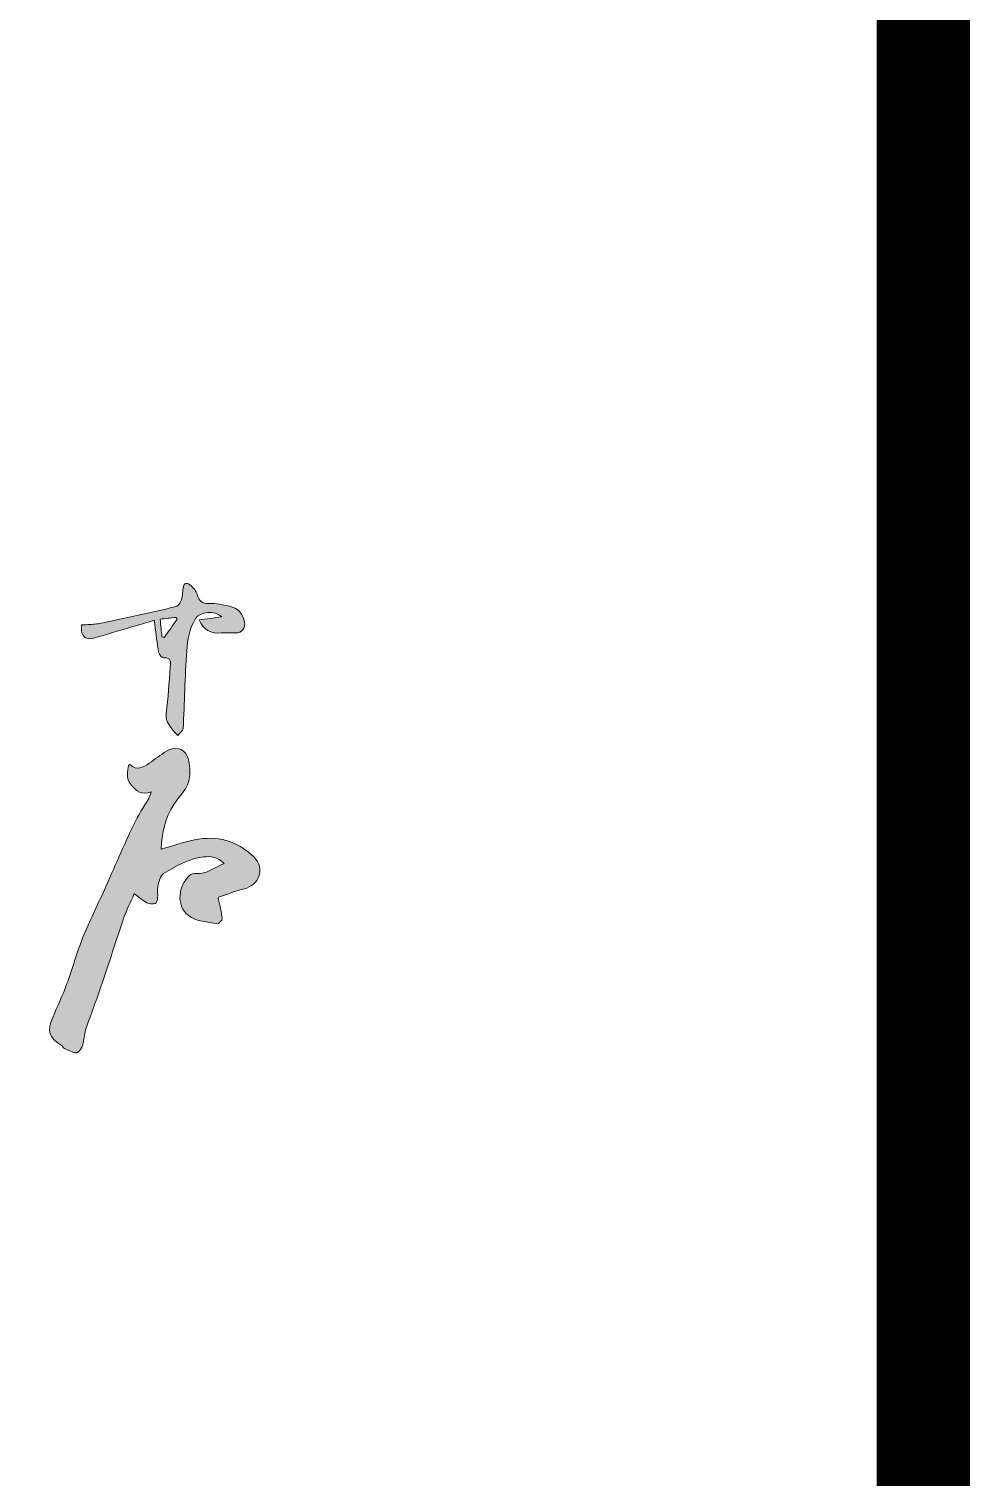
# Model space of a CAD drawing. Header units: inches. Extents: x -3272461 to -2504170, y 403793 to 1071042.
# Drawn here: x -2943641 to -2942127, y 545818 to 548147 of the extents above; entities that cross this region are included whole.
import ezdxf

# ---------------------------------------------------------------- set-up
doc = ezdxf.new("R2010")
doc.units = ezdxf.units.IN
doc.header["$LTSCALE"] = 1000
doc.header["$MEASUREMENT"] = 0
doc.layers.get('0').update_dxf_attribs({"lineweight": 18})
doc.layers.add('PUB_TITLE', color=153, linetype='Continuous', lineweight=18)

msp = doc.modelspace()

# ---------------------------------------------------------------- hatches: boundary and pattern name
h = msp.add_hatch(color=256)
edge = h.paths.add_edge_path(flags=0)
edge.add_spline(control_points=[(-2943316.7, 547218.2), (-2943328, 547220.7), (-2943339.6, 547223.5), (-2943351.1, 547223.2)], knot_values=[0, 0, 0, 0, 34.842868, 34.842868, 34.842868, 34.842868], weights=[1, 1, 1, 1], degree=3, periodic=0)
edge.add_spline(control_points=[(-2943351.1, 547223.2), (-2943362.5, 547223), (-2943367.3, 547226.7), (-2943370, 547237.5)], knot_values=[0, 0, 0, 0, 26.477189, 26.477189, 26.477189, 26.477189], weights=[1, 1, 1, 1], degree=3, periodic=0)
edge.add_spline(control_points=[(-2943370, 547237.5), (-2943371.6, 547243.4), (-2943376.8, 547248.9), (-2943381.6, 547253)], knot_values=[0, 0, 0, 0, 19.651519, 19.651519, 19.651519, 19.651519], weights=[1, 1, 1, 1], degree=3, periodic=0)
edge.add_spline(control_points=[(-2943381.6, 547253), (-2943387.6, 547258), (-2943391.8, 547255.2), (-2943392.7, 547247.5)], knot_values=[0, 0, 0, 0, 16.866186, 16.866186, 16.866186, 16.866186], weights=[1, 1, 1, 1], degree=3, periodic=0)
edge.add_spline(control_points=[(-2943392.7, 547247.5), (-2943393.4, 547240.5), (-2943393.9, 547233.2), (-2943396.2, 547226.7)], knot_values=[0, 0, 0, 0, 21.097334, 21.097334, 21.097334, 21.097334], weights=[1, 1, 1, 1], degree=3, periodic=0)
edge.add_spline(control_points=[(-2943396.2, 547226.7), (-2943397.6, 547222.9), (-2943402, 547218.5), (-2943405.9, 547217.6)], knot_values=[0, 0, 0, 0, 13.685045, 13.685045, 13.685045, 13.685045], weights=[1, 1, 1, 1], degree=3, periodic=0)
edge.add_spline(control_points=[(-2943405.9, 547217.6), (-2943445, 547208.4), (-2943484.4, 547199.9), (-2943523.7, 547191.4)], knot_values=[0, 0, 0, 0, 120.770531, 120.770531, 120.770531, 120.770531], weights=[1, 1, 1, 1], degree=3, periodic=0)
edge.add_spline(control_points=[(-2943523.7, 547191.4), (-2943530.9, 547189.9), (-2943538.4, 547189.7), (-2943545.7, 547189.1)], knot_values=[0, 0, 0, 0, 22.133973, 22.133973, 22.133973, 22.133973], weights=[1, 1, 1, 1], degree=3, periodic=0)
edge.add_spline(control_points=[(-2943545.7, 547189.1), (-2943549.2, 547188.7), (-2943552.7, 547188.9), (-2943556.3, 547188.9)], knot_values=[0, 0, 0, 0, 10.534797, 10.534797, 10.534797, 10.534797], weights=[1, 1, 1, 1], degree=3, periodic=0)
edge.add_spline(control_points=[(-2943556.3, 547188.9), (-2943556.1, 547184.6), (-2943556.8, 547179.9), (-2943555.5, 547176)], knot_values=[0, 0, 0, 0, 13.063534, 13.063534, 13.063534, 13.063534], weights=[1, 1, 1, 1], degree=3, periodic=0)
edge.add_spline(control_points=[(-2943555.5, 547176), (-2943552.5, 547166.8), (-2943544.9, 547165), (-2943536.6, 547167.3)], knot_values=[0, 0, 0, 0, 23.462993, 23.462993, 23.462993, 23.462993], weights=[1, 1, 1, 1], degree=3, periodic=0)
edge.add_spline(control_points=[(-2943536.6, 547167.3), (-2943516.2, 547173.1), (-2943496, 547179.3), (-2943475.7, 547185.3)], knot_values=[0, 0, 0, 0, 63.546038, 63.546038, 63.546038, 63.546038], weights=[1, 1, 1, 1], degree=3, periodic=0)
edge.add_spline(control_points=[(-2943475.7, 547185.3), (-2943463.7, 547188.8), (-2943451.8, 547192.3), (-2943439, 547196.1)], knot_values=[0, 0, 0, 0, 38.203146, 38.203146, 38.203146, 38.203146], weights=[1, 1, 1, 1], degree=3, periodic=0)
edge.add_spline(control_points=[(-2943439, 547196.1), (-2943438.5, 547192), (-2943438.3, 547190.3), (-2943438.1, 547188.6)], knot_values=[0, 0, 0, 0, 7.519536, 7.519536, 7.519536, 7.519536], weights=[1, 1, 1, 1], degree=3, periodic=0)
edge.add_spline(control_points=[(-2943438.1, 547188.6), (-2943436.2, 547174), (-2943434.7, 547159.3), (-2943432, 547144.8)], knot_values=[0, 0, 0, 0, 44.25842, 44.25842, 44.25842, 44.25842], weights=[1, 1, 1, 1], degree=3, periodic=0)
edge.add_spline(control_points=[(-2943432, 547144.8), (-2943431.3, 547141.1), (-2943426.4, 547135.1), (-2943423.8, 547135.4)], knot_values=[0, 0, 0, 0, 13.007165, 13.007165, 13.007165, 13.007165], weights=[1, 1, 1, 1], degree=3, periodic=0)
edge.add_spline(control_points=[(-2943423.8, 547135.4), (-2943410.7, 547136.5), (-2943412.6, 547128.5), (-2943413.3, 547120.5)], knot_values=[0, 0, 0, 0, 23.075484, 23.075484, 23.075484, 23.075484], weights=[1, 1, 1, 1], degree=3, periodic=0)
edge.add_spline(control_points=[(-2943413.3, 547120.5), (-2943415.4, 547095.9), (-2943416.8, 547071.2), (-2943419.7, 547046.8)], knot_values=[0, 0, 0, 0, 74.052964, 74.052964, 74.052964, 74.052964], weights=[1, 1, 1, 1], degree=3, periodic=0)
edge.add_spline(control_points=[(-2943419.7, 547046.8), (-2943421.6, 547031.6), (-2943412.2, 547023), (-2943401.4, 547010.8)], knot_values=[0, 0, 0, 0, 41.865386, 41.865386, 41.865386, 41.865386], weights=[1, 1, 1, 1], degree=3, periodic=0)
edge.add_spline(control_points=[(-2943401.4, 547010.8), (-2943398, 547014.9), (-2943392.8, 547018.1), (-2943392.6, 547021.7)], knot_values=[0, 0, 0, 0, 14.260985, 14.260985, 14.260985, 14.260985], weights=[1, 1, 1, 1], degree=3, periodic=0)
edge.add_spline(control_points=[(-2943392.6, 547021.7), (-2943390.4, 547063.2), (-2943389.7, 547104.9), (-2943386.8, 547146.5)], knot_values=[0, 0, 0, 0, 124.906471, 124.906471, 124.906471, 124.906471], weights=[1, 1, 1, 1], degree=3, periodic=0)
edge.add_spline(control_points=[(-2943386.8, 547146.5), (-2943385.5, 547164.4), (-2943382.7, 547182.7), (-2943372.8, 547198.8)], knot_values=[0, 0, 0, 0, 54.758291, 54.758291, 54.758291, 54.758291], weights=[1, 1, 1, 1], degree=3, periodic=0)
edge.add_spline(control_points=[(-2943372.8, 547198.8), (-2943365.9, 547209.9), (-2943341.5, 547212.7), (-2943330.3, 547201.5)], knot_values=[0, 0, 0, 0, 47.254849, 47.254849, 47.254849, 47.254849], weights=[1, 1, 1, 1], degree=3, periodic=0)
edge.add_spline(control_points=[(-2943330.3, 547201.5), (-2943343.3, 547199.9), (-2943355.1, 547198.4), (-2943367.1, 547196.9)], knot_values=[0, 0, 0, 0, 37.08, 37.08, 37.08, 37.08], weights=[1, 1, 1, 1], degree=3, periodic=0)
edge.add_spline(control_points=[(-2943367.1, 547196.9), (-2943359.8, 547180.3), (-2943347.8, 547174.4), (-2943331.5, 547175.7)], knot_values=[0, 0, 0, 0, 44.75449, 44.75449, 44.75449, 44.75449], weights=[1, 1, 1, 1], degree=3, periodic=0)
edge.add_spline(control_points=[(-2943331.5, 547175.7), (-2943323.8, 547176.3), (-2943316, 547175.8), (-2943308.2, 547175.8)], knot_values=[0, 0, 0, 0, 23.29589, 23.29589, 23.29589, 23.29589], weights=[1, 1, 1, 1], degree=3, periodic=0)
edge.add_spline(control_points=[(-2943308.2, 547175.8), (-2943298.4, 547175.8), (-2943292.1, 547183.4), (-2943293.9, 547193.2)], knot_values=[0, 0, 0, 0, 26.05493, 26.05493, 26.05493, 26.05493], weights=[1, 1, 1, 1], degree=3, periodic=0)
edge.add_spline(control_points=[(-2943293.9, 547193.2), (-2943296.4, 547206.2), (-2943303.5, 547215.3), (-2943316.7, 547218.2)], knot_values=[0, 0, 0, 0, 36.113608, 36.113608, 36.113608, 36.113608], weights=[1, 1, 1, 1], degree=3, periodic=0)
edge = h.paths.add_edge_path(flags=0)
edge.add_spline(control_points=[(-2943404.6, 547200.8), (-2943403.7, 547199.7), (-2943402.9, 547198.7), (-2943402.1, 547197.7)], knot_values=[0, 0, 0, 0, 3.92456, 3.92456, 3.92456, 3.92456], weights=[1, 1, 1, 1], degree=3, periodic=0)
edge.add_spline(control_points=[(-2943402.1, 547197.7), (-2943409.1, 547188), (-2943416.2, 547178.2), (-2943423.3, 547168.5)], knot_values=[0, 0, 0, 0, 36.100795, 36.100795, 36.100795, 36.100795], weights=[1, 1, 1, 1], degree=3, periodic=0)
edge.add_spline(control_points=[(-2943423.3, 547168.5), (-2943424.4, 547168.8), (-2943425.5, 547169.1), (-2943426.7, 547169.4)], knot_values=[0, 0, 0, 0, 3.518344, 3.518344, 3.518344, 3.518344], weights=[1, 1, 1, 1], degree=3, periodic=0)
edge.add_spline(control_points=[(-2943426.7, 547169.4), (-2943427.6, 547178.5), (-2943428.6, 547187.6), (-2943429.7, 547197.8)], knot_values=[0, 0, 0, 0, 28.483965, 28.483965, 28.483965, 28.483965], weights=[1, 1, 1, 1], degree=3, periodic=0)
edge.add_spline(control_points=[(-2943429.7, 547197.8), (-2943420.7, 547198.8), (-2943412.7, 547199.8), (-2943404.6, 547200.8)], knot_values=[0, 0, 0, 0, 25.274546, 25.274546, 25.274546, 25.274546], weights=[1, 1, 1, 1], degree=3, periodic=0)
edge = h.paths.add_edge_path(flags=0)
edge.add_spline(control_points=[(-2943428.2, 546827.8), (-2943426.7, 546853.6), (-2943421.7, 546878.1), (-2943407.6, 546899.9)], knot_values=[0, 0, 0, 0, 75.794614, 75.794614, 75.794614, 75.794614], weights=[1, 1, 1, 1], degree=3, periodic=0)
edge.add_spline(control_points=[(-2943407.6, 546899.9), (-2943398.3, 546914.2), (-2943383.7, 546925.9), (-2943382.2, 546944.1)], knot_values=[0, 0, 0, 0, 51.688747, 51.688747, 51.688747, 51.688747], weights=[1, 1, 1, 1], degree=3, periodic=0)
edge.add_spline(control_points=[(-2943382.2, 546944.1), (-2943381.3, 546955.2), (-2943382, 546967.6), (-2943386.1, 546977.6)], knot_values=[0, 0, 0, 0, 34.116049, 34.116049, 34.116049, 34.116049], weights=[1, 1, 1, 1], degree=3, periodic=0)
edge.add_spline(control_points=[(-2943386.1, 546977.6), (-2943391.7, 546990.9), (-2943407.3, 546993.5), (-2943419.4, 546985.6)], knot_values=[0, 0, 0, 0, 39.270942, 39.270942, 39.270942, 39.270942], weights=[1, 1, 1, 1], degree=3, periodic=0)
edge.add_spline(control_points=[(-2943419.4, 546985.6), (-2943428.8, 546979.3), (-2943438, 546972.7), (-2943447.2, 546966.1)], knot_values=[0, 0, 0, 0, 33.907497, 33.907497, 33.907497, 33.907497], weights=[1, 1, 1, 1], degree=3, periodic=0)
edge.add_spline(control_points=[(-2943447.2, 546966.1), (-2943457.1, 546959), (-2943467, 546953.8), (-2943478.1, 546963.9)], knot_values=[0, 0, 0, 0, 34.412729, 34.412729, 34.412729, 34.412729], weights=[1, 1, 1, 1], degree=3, periodic=0)
edge.add_spline(control_points=[(-2943478.1, 546963.9), (-2943478.4, 546964.3), (-2943479.4, 546963.9), (-2943480.1, 546963.8)], knot_values=[0, 0, 0, 0, 2.118778, 2.118778, 2.118778, 2.118778], weights=[1, 1, 1, 1], degree=3, periodic=0)
edge.add_spline(control_points=[(-2943480.1, 546963.8), (-2943481.8, 546952.7), (-2943485.5, 546942.7), (-2943476.4, 546931.3)], knot_values=[0, 0, 0, 0, 34.102346, 34.102346, 34.102346, 34.102346], weights=[1, 1, 1, 1], degree=3, periodic=0)
edge.add_spline(control_points=[(-2943476.4, 546931.3), (-2943467.8, 546920.5), (-2943459.9, 546914.6), (-2943443.9, 546920.1)], knot_values=[0, 0, 0, 0, 37.564667, 37.564667, 37.564667, 37.564667], weights=[1, 1, 1, 1], degree=3, periodic=0)
edge.add_spline(control_points=[(-2943443.9, 546920.1), (-2943446, 546914.5), (-2943446.6, 546911.8), (-2943448, 546909.4)], knot_values=[0, 0, 0, 0, 11.444245, 11.444245, 11.444245, 11.444245], weights=[1, 1, 1, 1], degree=3, periodic=0)
edge.add_spline(control_points=[(-2943448, 546909.4), (-2943456, 546895.5), (-2943465.3, 546882.2), (-2943472.1, 546867.7)], knot_values=[0, 0, 0, 0, 48.224772, 48.224772, 48.224772, 48.224772], weights=[1, 1, 1, 1], degree=3, periodic=0)
edge.add_spline(control_points=[(-2943472.1, 546867.7), (-2943488.5, 546833), (-2943503.5, 546797.6), (-2943519.3, 546762.5)], knot_values=[0, 0, 0, 0, 115.268592, 115.268592, 115.268592, 115.268592], weights=[1, 1, 1, 1], degree=3, periodic=0)
edge.add_spline(control_points=[(-2943519.3, 546762.5), (-2943530.7, 546737.1), (-2943543.3, 546712.2), (-2943553.7, 546686.4)], knot_values=[0, 0, 0, 0, 83.559607, 83.559607, 83.559607, 83.559607], weights=[1, 1, 1, 1], degree=3, periodic=0)
edge.add_spline(control_points=[(-2943553.7, 546686.4), (-2943563.6, 546661.5), (-2943570.7, 546635.6), (-2943580, 546610.5)], knot_values=[0, 0, 0, 0, 80.345641, 80.345641, 80.345641, 80.345641], weights=[1, 1, 1, 1], degree=3, periodic=0)
edge.add_spline(control_points=[(-2943580, 546610.5), (-2943586.7, 546592.4), (-2943594.8, 546574.8), (-2943602.4, 546557.1)], knot_values=[0, 0, 0, 0, 57.928285, 57.928285, 57.928285, 57.928285], weights=[1, 1, 1, 1], degree=3, periodic=0)
edge.add_spline(control_points=[(-2943602.4, 546557.1), (-2943611.9, 546535), (-2943608.8, 546525.1), (-2943588.6, 546512.5)], knot_values=[0, 0, 0, 0, 53.324417, 53.324417, 53.324417, 53.324417], weights=[1, 1, 1, 1], degree=3, periodic=0)
edge.add_spline(control_points=[(-2943588.6, 546512.5), (-2943586.6, 546511.3), (-2943585.6, 546508.3), (-2943583.6, 546507.5)], knot_values=[0, 0, 0, 0, 7.124062, 7.124062, 7.124062, 7.124062], weights=[1, 1, 1, 1], degree=3, periodic=0)
edge.add_spline(control_points=[(-2943583.6, 546507.5), (-2943577.1, 546504.5), (-2943570.3, 546500.3), (-2943563.7, 546500.4)], knot_values=[0, 0, 0, 0, 21.308546, 21.308546, 21.308546, 21.308546], weights=[1, 1, 1, 1], degree=3, periodic=0)
edge.add_spline(control_points=[(-2943563.7, 546500.4), (-2943560.3, 546500.5), (-2943555.7, 546508.3), (-2943554, 546513.4)], knot_values=[0, 0, 0, 0, 16.721871, 16.721871, 16.721871, 16.721871], weights=[1, 1, 1, 1], degree=3, periodic=0)
edge.add_spline(control_points=[(-2943554, 546513.4), (-2943551.5, 546520.9), (-2943552, 546529.5), (-2943549.5, 546537)], knot_values=[0, 0, 0, 0, 24.124804, 24.124804, 24.124804, 24.124804], weights=[1, 1, 1, 1], degree=3, periodic=0)
edge.add_spline(control_points=[(-2943549.5, 546537), (-2943540.9, 546562.4), (-2943531.3, 546587.3), (-2943522.7, 546612.6)], knot_values=[0, 0, 0, 0, 80.098623, 80.098623, 80.098623, 80.098623], weights=[1, 1, 1, 1], degree=3, periodic=0)
edge.add_spline(control_points=[(-2943522.7, 546612.6), (-2943511.3, 546646.3), (-2943500.8, 546680.4), (-2943489.2, 546714.1)], knot_values=[0, 0, 0, 0, 106.916061, 106.916061, 106.916061, 106.916061], weights=[1, 1, 1, 1], degree=3, periodic=0)
edge.add_spline(control_points=[(-2943489.2, 546714.1), (-2943484.3, 546728.2), (-2943477.6, 546741.7), (-2943471.4, 546756.4)], knot_values=[0, 0, 0, 0, 45.95587, 45.95587, 45.95587, 45.95587], weights=[1, 1, 1, 1], degree=3, periodic=0)
edge.add_spline(control_points=[(-2943471.4, 546756.4), (-2943463.7, 546750.7), (-2943457.9, 546745.2), (-2943451, 546741.5)], knot_values=[0, 0, 0, 0, 25.260704, 25.260704, 25.260704, 25.260704], weights=[1, 1, 1, 1], degree=3, periodic=0)
edge.add_spline(control_points=[(-2943451, 546741.5), (-2943447.4, 546739.5), (-2943441.8, 546739.2), (-2943437.7, 546740.4)], knot_values=[0, 0, 0, 0, 13.648132, 13.648132, 13.648132, 13.648132], weights=[1, 1, 1, 1], degree=3, periodic=0)
edge.add_spline(control_points=[(-2943437.7, 546740.4), (-2943435.5, 546741), (-2943433.9, 546746.3), (-2943433.6, 546749.6)], knot_values=[0, 0, 0, 0, 10.468751, 10.468751, 10.468751, 10.468751], weights=[1, 1, 1, 1], degree=3, periodic=0)
edge.add_spline(control_points=[(-2943433.6, 546749.6), (-2943433, 546755.6), (-2943434.9, 546761.9), (-2943433.5, 546767.5)], knot_values=[0, 0, 0, 0, 17.955761, 17.955761, 17.955761, 17.955761], weights=[1, 1, 1, 1], degree=3, periodic=0)
edge.add_spline(control_points=[(-2943433.5, 546767.5), (-2943431.6, 546775), (-2943429.6, 546785.1), (-2943424.1, 546788.6)], knot_values=[0, 0, 0, 0, 23.545532, 23.545532, 23.545532, 23.545532], weights=[1, 1, 1, 1], degree=3, periodic=0)
edge.add_spline(control_points=[(-2943424.1, 546788.6), (-2943404.4, 546800.9), (-2943383.8, 546812.2), (-2943360.1, 546815.4)], knot_values=[0, 0, 0, 0, 69.953017, 69.953017, 69.953017, 69.953017], weights=[1, 1, 1, 1], degree=3, periodic=0)
edge.add_spline(control_points=[(-2943360.1, 546815.4), (-2943348.3, 546817), (-2943337.1, 546815.3), (-2943326.9, 546804.9)], knot_values=[0, 0, 0, 0, 36.298344, 36.298344, 36.298344, 36.298344], weights=[1, 1, 1, 1], degree=3, periodic=0)
edge.add_spline(control_points=[(-2943326.9, 546804.9), (-2943342.3, 546798.5), (-2943354.3, 546787.2), (-2943371.7, 546789)], knot_values=[0, 0, 0, 0, 48.279492, 48.279492, 48.279492, 48.279492], weights=[1, 1, 1, 1], degree=3, periodic=0)
edge.add_spline(control_points=[(-2943371.7, 546789), (-2943375.1, 546789.3), (-2943379.7, 546787.7), (-2943382.4, 546785.3)], knot_values=[0, 0, 0, 0, 11.63689, 11.63689, 11.63689, 11.63689], weights=[1, 1, 1, 1], degree=3, periodic=0)
edge.add_spline(control_points=[(-2943382.4, 546785.3), (-2943400.1, 546769.6), (-2943404.5, 546737.6), (-2943384.8, 546721.7)], knot_values=[0, 0, 0, 0, 71.808373, 71.808373, 71.808373, 71.808373], weights=[1, 1, 1, 1], degree=3, periodic=0)
edge.add_spline(control_points=[(-2943384.8, 546721.7), (-2943370.9, 546710.6), (-2943353.7, 546711.5), (-2943337.8, 546707.9)], knot_values=[0, 0, 0, 0, 49.566485, 49.566485, 49.566485, 49.566485], weights=[1, 1, 1, 1], degree=3, periodic=0)
edge.add_spline(control_points=[(-2943337.8, 546707.9), (-2943335.7, 546707.4), (-2943329.5, 546713.5), (-2943329.8, 546716)], knot_values=[0, 0, 0, 0, 12.091291, 12.091291, 12.091291, 12.091291], weights=[1, 1, 1, 1], degree=3, periodic=0)
edge.add_spline(control_points=[(-2943329.8, 546716), (-2943330.9, 546726.7), (-2943333.7, 546737.2), (-2943336, 546747.8)], knot_values=[0, 0, 0, 0, 32.399498, 32.399498, 32.399498, 32.399498], weights=[1, 1, 1, 1], degree=3, periodic=0)
edge.add_spline(control_points=[(-2943336, 546747.8), (-2943337.6, 546748.8), (-2943336.1, 546750.5), (-2943334.3, 546751.1)], knot_values=[0, 0, 0, 0, 4.786292, 4.786292, 4.786292, 4.786292], weights=[1, 1, 1, 1], degree=3, periodic=0)
edge.add_spline(control_points=[(-2943334.3, 546751.1), (-2943320.9, 546755.6), (-2943307.7, 546760.8), (-2943294.1, 546764.1)], knot_values=[0, 0, 0, 0, 42.261771, 42.261771, 42.261771, 42.261771], weights=[1, 1, 1, 1], degree=3, periodic=0)
edge.add_spline(control_points=[(-2943294.1, 546764.1), (-2943272.1, 546769.6), (-2943258.9, 546795.8), (-2943279.1, 546815.6)], knot_values=[0, 0, 0, 0, 66.352598, 66.352598, 66.352598, 66.352598], weights=[1, 1, 1, 1], degree=3, periodic=0)
edge.add_spline(control_points=[(-2943279.1, 546815.6), (-2943306.2, 546842), (-2943338.3, 546850.1), (-2943374.5, 546842.8)], knot_values=[0, 0, 0, 0, 103.588255, 103.588255, 103.588255, 103.588255], weights=[1, 1, 1, 1], degree=3, periodic=0)
edge.add_spline(control_points=[(-2943374.5, 546842.8), (-2943392.2, 546839.3), (-2943409.5, 546833.1), (-2943428.2, 546827.8)], knot_values=[0, 0, 0, 0, 55.845286, 55.845286, 55.845286, 55.845286], weights=[1, 1, 1, 1], degree=3, periodic=0)

# ---------------------------------------------------------------- linework, layer by layer
for points in [[(-2943396.2, 547226.7), (-2943393.9, 547233.2), (-2943393.4, 547240.5), (-2943392.7, 547247.5)], [(-2943392.7, 547247.5), (-2943391.8, 547255.2), (-2943387.6, 547258), (-2943381.6, 547253)], [(-2943381.6, 547253), (-2943376.8, 547248.9), (-2943371.6, 547243.4), (-2943370, 547237.5)], [(-2943370, 547237.5), (-2943367.3, 547226.7), (-2943362.5, 547223), (-2943351.1, 547223.2)], [(-2943523.7, 547191.4), (-2943484.4, 547199.9), (-2943445, 547208.4), (-2943405.9, 547217.6)], [(-2943405.9, 547217.6), (-2943402, 547218.5), (-2943397.6, 547222.9), (-2943396.2, 547226.7)], [(-2943351.1, 547223.2), (-2943339.6, 547223.5), (-2943328, 547220.7), (-2943316.7, 547218.2)], [(-2943316.7, 547218.2), (-2943303.5, 547215.3), (-2943296.4, 547206.2), (-2943293.9, 547193.2)], [(-2943556.3, 547188.9), (-2943552.7, 547188.9), (-2943549.2, 547188.7), (-2943545.7, 547189.1)], [(-2943555.5, 547176), (-2943556.8, 547179.9), (-2943556.1, 547184.6), (-2943556.3, 547188.9)], [(-2943545.7, 547189.1), (-2943538.4, 547189.7), (-2943530.9, 547189.9), (-2943523.7, 547191.4)], [(-2943439, 547196.1), (-2943451.8, 547192.3), (-2943463.7, 547188.8), (-2943475.7, 547185.3)], [(-2943438.1, 547188.6), (-2943438.3, 547190.3), (-2943438.5, 547192), (-2943439, 547196.1)], [(-2943432, 547144.8), (-2943434.7, 547159.3), (-2943436.2, 547174), (-2943438.1, 547188.6)], [(-2943404.6, 547200.8), (-2943412.7, 547199.8), (-2943420.7, 547198.8), (-2943429.7, 547197.8)], [(-2943429.7, 547197.8), (-2943428.6, 547187.6), (-2943427.6, 547178.5), (-2943426.7, 547169.4)], [(-2943423.3, 547168.5), (-2943416.2, 547178.2), (-2943409.1, 547188), (-2943402.1, 547197.7)], [(-2943402.1, 547197.7), (-2943402.9, 547198.7), (-2943403.7, 547199.7), (-2943404.6, 547200.8)], [(-2943372.8, 547198.8), (-2943382.7, 547182.7), (-2943385.5, 547164.4), (-2943386.8, 547146.5)], [(-2943330.3, 547201.5), (-2943341.5, 547212.7), (-2943365.9, 547209.9), (-2943372.8, 547198.8)], [(-2943367.1, 547196.9), (-2943355.1, 547198.4), (-2943343.3, 547199.9), (-2943330.3, 547201.5)], [(-2943331.5, 547175.7), (-2943347.8, 547174.4), (-2943359.8, 547180.3), (-2943367.1, 547196.9)], [(-2943293.9, 547193.2), (-2943292.1, 547183.4), (-2943298.4, 547175.8), (-2943308.2, 547175.8)], [(-2943536.6, 547167.3), (-2943544.9, 547165), (-2943552.5, 547166.8), (-2943555.5, 547176)], [(-2943475.7, 547185.3), (-2943496, 547179.3), (-2943516.2, 547173.1), (-2943536.6, 547167.3)], [(-2943426.7, 547169.4), (-2943425.5, 547169.1), (-2943424.4, 547168.8), (-2943423.3, 547168.5)], [(-2943308.2, 547175.8), (-2943316, 547175.8), (-2943323.8, 547176.3), (-2943331.5, 547175.7)], [(-2943423.8, 547135.4), (-2943426.4, 547135.1), (-2943431.3, 547141.1), (-2943432, 547144.8)], [(-2943386.8, 547146.5), (-2943389.7, 547104.9), (-2943390.4, 547063.2), (-2943392.6, 547021.7)], [(-2943413.3, 547120.5), (-2943412.6, 547128.5), (-2943410.7, 547136.5), (-2943423.8, 547135.4)], [(-2943419.7, 547046.8), (-2943416.8, 547071.2), (-2943415.4, 547095.9), (-2943413.3, 547120.5)], [(-2943401.4, 547010.8), (-2943412.2, 547023), (-2943421.6, 547031.6), (-2943419.7, 547046.8)], [(-2943392.6, 547021.7), (-2943392.8, 547018.1), (-2943398, 547014.9), (-2943401.4, 547010.8)], [(-2943447.2, 546966.1), (-2943438, 546972.7), (-2943428.8, 546979.3), (-2943419.4, 546985.6)], [(-2943419.4, 546985.6), (-2943407.3, 546993.5), (-2943391.7, 546990.9), (-2943386.1, 546977.6)], [(-2943476.4, 546931.3), (-2943485.5, 546942.7), (-2943481.8, 546952.7), (-2943480.1, 546963.8)], [(-2943480.1, 546963.8), (-2943479.4, 546963.9), (-2943478.4, 546964.3), (-2943478.1, 546963.9)], [(-2943478.1, 546963.9), (-2943467, 546953.8), (-2943457.1, 546959), (-2943447.2, 546966.1)], [(-2943386.1, 546977.6), (-2943382, 546967.6), (-2943381.3, 546955.2), (-2943382.2, 546944.1)], [(-2943443.9, 546920.1), (-2943459.9, 546914.6), (-2943467.8, 546920.5), (-2943476.4, 546931.3)], [(-2943382.2, 546944.1), (-2943383.7, 546925.9), (-2943398.3, 546914.2), (-2943407.6, 546899.9)], [(-2943472.1, 546867.7), (-2943465.3, 546882.2), (-2943456, 546895.5), (-2943448, 546909.4)], [(-2943448, 546909.4), (-2943446.6, 546911.8), (-2943446, 546914.5), (-2943443.9, 546920.1)], [(-2943407.6, 546899.9), (-2943421.7, 546878.1), (-2943426.7, 546853.6), (-2943428.2, 546827.8)], [(-2943519.3, 546762.5), (-2943503.5, 546797.6), (-2943488.5, 546833), (-2943472.1, 546867.7)], [(-2943428.2, 546827.8), (-2943409.5, 546833.1), (-2943392.2, 546839.3), (-2943374.5, 546842.8)], [(-2943374.5, 546842.8), (-2943338.3, 546850.1), (-2943306.2, 546842), (-2943279.1, 546815.6)], [(-2943360.1, 546815.4), (-2943383.8, 546812.2), (-2943404.4, 546800.9), (-2943424.1, 546788.6)], [(-2943326.9, 546804.9), (-2943337.1, 546815.3), (-2943348.3, 546817), (-2943360.1, 546815.4)], [(-2943279.1, 546815.6), (-2943258.9, 546795.8), (-2943272.1, 546769.6), (-2943294.1, 546764.1)], [(-2943371.7, 546789), (-2943354.3, 546787.2), (-2943342.3, 546798.5), (-2943326.9, 546804.9)], [(-2943424.1, 546788.6), (-2943429.6, 546785.1), (-2943431.6, 546775), (-2943433.5, 546767.5)], [(-2943384.8, 546721.7), (-2943404.5, 546737.6), (-2943400.1, 546769.6), (-2943382.4, 546785.3)], [(-2943382.4, 546785.3), (-2943379.7, 546787.7), (-2943375.1, 546789.3), (-2943371.7, 546789)], [(-2943553.7, 546686.4), (-2943543.3, 546712.2), (-2943530.7, 546737.1), (-2943519.3, 546762.5)], [(-2943471.4, 546756.4), (-2943477.6, 546741.7), (-2943484.3, 546728.2), (-2943489.2, 546714.1)], [(-2943451, 546741.5), (-2943457.9, 546745.2), (-2943463.7, 546750.7), (-2943471.4, 546756.4)], [(-2943433.6, 546749.6), (-2943433.9, 546746.3), (-2943435.5, 546741), (-2943437.7, 546740.4)], [(-2943433.5, 546767.5), (-2943434.9, 546761.9), (-2943433, 546755.6), (-2943433.6, 546749.6)], [(-2943334.3, 546751.1), (-2943336.1, 546750.5), (-2943337.6, 546748.8), (-2943336, 546747.8)], [(-2943336, 546747.8), (-2943333.7, 546737.2), (-2943330.9, 546726.7), (-2943329.8, 546716)], [(-2943294.1, 546764.1), (-2943307.7, 546760.8), (-2943320.9, 546755.6), (-2943334.3, 546751.1)], [(-2943437.7, 546740.4), (-2943441.8, 546739.2), (-2943447.4, 546739.5), (-2943451, 546741.5)], [(-2943337.8, 546707.9), (-2943353.7, 546711.5), (-2943370.9, 546710.6), (-2943384.8, 546721.7)], [(-2943489.2, 546714.1), (-2943500.8, 546680.4), (-2943511.3, 546646.3), (-2943522.7, 546612.6)], [(-2943329.8, 546716), (-2943329.5, 546713.5), (-2943335.7, 546707.4), (-2943337.8, 546707.9)], [(-2943580, 546610.5), (-2943570.7, 546635.6), (-2943563.6, 546661.5), (-2943553.7, 546686.4)], [(-2943602.4, 546557.1), (-2943594.8, 546574.8), (-2943586.7, 546592.4), (-2943580, 546610.5)], [(-2943522.7, 546612.6), (-2943531.3, 546587.3), (-2943540.9, 546562.4), (-2943549.5, 546537)], [(-2943588.6, 546512.5), (-2943608.8, 546525.1), (-2943611.9, 546535), (-2943602.4, 546557.1)], [(-2943549.5, 546537), (-2943552, 546529.5), (-2943551.5, 546520.9), (-2943554, 546513.4)], [(-2943583.6, 546507.5), (-2943585.6, 546508.3), (-2943586.6, 546511.3), (-2943588.6, 546512.5)], [(-2943554, 546513.4), (-2943555.7, 546508.3), (-2943560.3, 546500.5), (-2943563.7, 546500.4)], [(-2943563.7, 546500.4), (-2943570.3, 546500.3), (-2943577.1, 546504.5), (-2943583.6, 546507.5)]]:
    msp.add_open_spline(points, degree=3)
at = {"layer": 'PUB_TITLE'}
msp.add_lwpolyline([(-2942202.2, 493630.6, 150, 150, 0), (-2942202.2, 553630.6, 150, 150, 0), (-3026052.2, 553630.6, 150, 150, 0), (-3026052.2, 493630.6, 150, 150, 0)], format="xyseb", close=True, dxfattribs=at)

doc.saveas('drawing.dxf')
